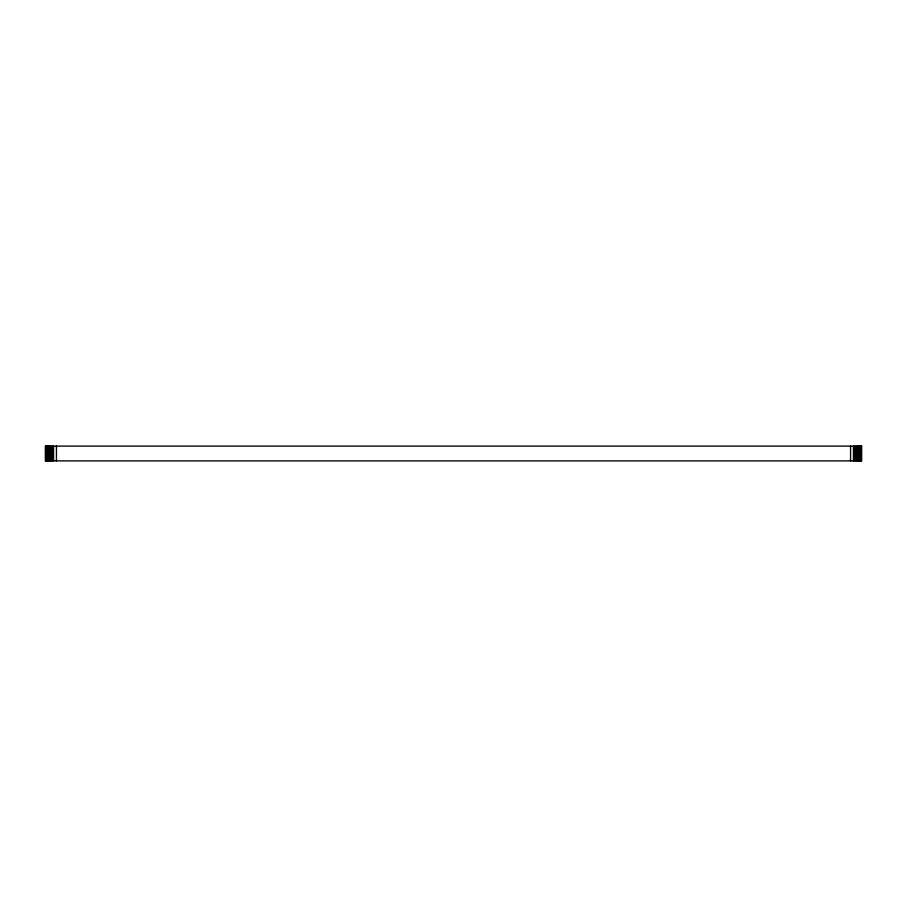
<?xml version="1.0" encoding="UTF-8"?>
<svg xmlns="http://www.w3.org/2000/svg" width="907" height="907" viewBox="0 0 907 907"><rect width="100%" height="100%" fill="white"/><g stroke="black" fill="none" stroke-linecap="round" stroke-linejoin="round"><path stroke-width="1.36" d="M861.276 446.108L861.276 460.892M860.811 446.108L860.811 460.892M860.165 446.108L860.165 460.892M859.36 446.108L859.36 460.892M858.407 446.108L858.407 460.892M857.308 446.108L857.308 460.892M856.106 446.108L856.106 460.892M854.802 446.108L854.802 460.892M853.43 446.108L853.43 460.892M850.562 446.108L850.562 460.892M56.438 446.108L56.438 460.892M53.57 446.108L53.57 460.892M52.198 446.108L52.198 460.892M50.894 446.108L50.894 460.892M49.692 446.108L49.692 460.892M48.593 446.108L48.593 460.892M47.64 446.108L47.64 460.892M46.835 446.108L46.835 460.892M46.189 446.108L46.189 460.892M45.724 446.108L45.724 460.892M861.65 446.108L45.35 446.108L45.35 460.892L861.65 460.892L861.65 446.108"/></g></svg>
